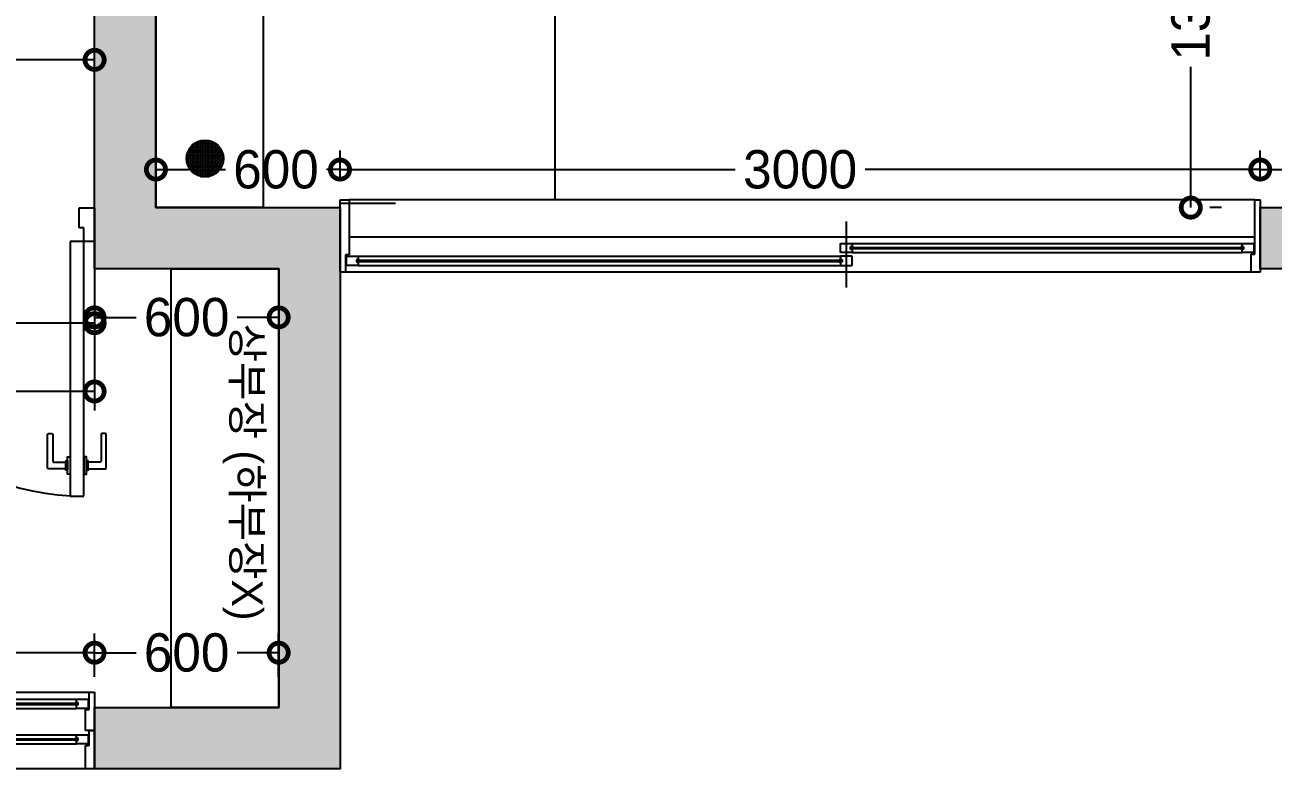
# Model space of a CAD drawing. Header units: millimetres. Extents: x 43335 to 261478, y -4312 to 41218.
# Drawn here: x 191384 to 195452, y -1222 to 1205 of the extents above; entities that cross this region are included whole.
import ezdxf

# ---------------------------------------------------------------- set-up
doc = ezdxf.new("R2010")
doc.units = ezdxf.units.MM
doc.layers.add('S-DIM', color=7, linetype='Continuous')
doc.layers.add('인테리어_해치_벽체', color=8, linetype='Continuous')
doc.styles.add('스타일1', font='HANDotum.ttf')
doc.styles.add('코레일둥고', font='HANDotum.ttf')
doc.dimstyles.new('50', dxfattribs={"dimscale": 50, "dimtxt": 2.5, "dimasz": 2.5, "dimexe": 1.25, "dimexo": 2, "dimtad": 0, "dimdec": 0, "dimtxsty": '스타일1', "dimblk": 'DOTSMALL', "dimcen": 2.5, "dimclrd": 1, "dimclre": 1, "dimclrt": 2, "dimadec": 0, "dimazin": 0, "dimtfac": 1, "dimtdec": 0, "dimtix": 1, "dimtmove": 0, "dimatfit": 3, "dimldrblk": 'DOTSMALL', "dimfxl": 1.25, "dimarcsym": 0})

# ---------------------------------------------------------------- blocks, each defined once
blk = doc.blocks.new('_DOTSMALL')
at = {"color": 0, "linetype": 'ByBlock', "const_width": 0.5}
blk.add_lwpolyline([(-0.0625, 0, 1), (0.0625, 0, 1)], format="xyb", close=True, dxfattribs=at)
blk = doc.blocks.new('*D690')
at = {"layer": 'Defpoints', "color": 0, "transparency": 16777216}
for p in [(195184.1, 1939.6), (195184.1, 609.6), (195184.1, 609.6)]:
    blk.add_point(p, dxfattribs=at)
at = {"layer": 'S-DIM', "color": 1, "lineweight": -2, "transparency": 16777216}
for p, q in [((195184.1, 1939.6), (195184.1, 1480.6)), ((195284.1, 1939.6), (195246.6, 1939.6)), ((195184.1, 609.6), (195184.1, 1068.6)), ((195284.1, 609.6), (195246.6, 609.6))]:
    blk.add_line(p, q, dxfattribs=at)
at = {"layer": 'S-DIM', "color": 1, "lineweight": -2, "transparency": 16777216, "xscale": 125, "yscale": 125, "zscale": 125}
for p, rotation in [((195184.1, 1939.6), 90), ((195184.1, 609.6), 270)]:
    blk.add_blockref('_DOTSMALL', p, dxfattribs=dict(at, rotation=rotation))
at = {"layer": 'S-DIM', "color": 2, "transparency": 16777216, "insert": (195184.1, 1274.6), "char_height": 125, "attachment_point": 5, "rotation": 90, "style": '스타일1'}
blk.add_mtext('1330', dxfattribs=at)
blk = doc.blocks.new('*D755')
at = {"layer": 'Defpoints', "color": 0, "transparency": 16777216}
for p in [(196110.5, 733.7), (195410.6, 609.6), (196110.5, 609.6)]:
    blk.add_point(p, dxfattribs=at)
at = {"layer": 'S-DIM', "color": 1, "lineweight": -2, "transparency": 16777216}
for p, q in [((195410.6, 709.6), (195410.6, 796.2)), ((196110.5, 709.6), (196110.5, 796.2)), ((195410.6, 733.7), (195532.6, 733.7)), ((196110.5, 733.7), (195860.3, 733.7))]:
    blk.add_line(p, q, dxfattribs=at)
at = {"layer": 'S-DIM', "color": 1, "lineweight": -2, "transparency": 16777216, "xscale": 125, "yscale": 125, "zscale": 125, "rotation": 180}
blk.add_blockref('_DOTSMALL', (195410.6, 733.7), dxfattribs=at)
at = {"layer": 'S-DIM', "color": 1, "lineweight": -2, "transparency": 16777216, "xscale": 125, "yscale": 125, "zscale": 125}
blk.add_blockref('_DOTSMALL', (196110.5, 733.7), dxfattribs=at)
at = {"layer": 'S-DIM', "color": 2, "transparency": 16777216, "insert": (195696.5, 733.7), "char_height": 125, "attachment_point": 5, "style": '스타일1'}
blk.add_mtext('700', dxfattribs=at)
blk = doc.blocks.new('*D756')
at = {"layer": 'Defpoints', "color": 0, "transparency": 16777216}
for p in [(192410.6, 733.7), (192410.6, 609.6), (195410.6, 609.6)]:
    blk.add_point(p, dxfattribs=at)
at = {"layer": 'S-DIM', "color": 1, "lineweight": -2, "transparency": 16777216}
for p, q in [((192410.6, 709.6), (192410.6, 796.2)), ((195410.6, 709.6), (195410.6, 796.2)), ((192410.6, 733.7), (193698.9, 733.7)), ((195410.6, 733.7), (194122.3, 733.7))]:
    blk.add_line(p, q, dxfattribs=at)
at = {"layer": 'S-DIM', "color": 1, "lineweight": -2, "transparency": 16777216, "xscale": 125, "yscale": 125, "zscale": 125, "rotation": 180}
blk.add_blockref('_DOTSMALL', (192410.6, 733.7), dxfattribs=at)
at = {"layer": 'S-DIM', "color": 1, "lineweight": -2, "transparency": 16777216, "xscale": 125, "yscale": 125, "zscale": 125}
blk.add_blockref('_DOTSMALL', (195410.6, 733.7), dxfattribs=at)
at = {"layer": 'S-DIM', "color": 2, "transparency": 16777216, "insert": (193910.6, 733.7), "char_height": 125, "attachment_point": 5, "style": '스타일1'}
blk.add_mtext('3000', dxfattribs=at)
blk = doc.blocks.new('*D757')
at = {"layer": 'Defpoints', "color": 0, "transparency": 16777216}
for p in [(191810.5, 733.7), (191810.5, 609.6), (192410.6, 609.6)]:
    blk.add_point(p, dxfattribs=at)
at = {"layer": 'S-DIM', "color": 1, "lineweight": -2, "transparency": 16777216}
for p, q in [((191810.5, 709.6), (191810.5, 796.2)), ((192410.6, 709.6), (192410.6, 796.2)), ((191810.5, 733.7), (192037.5, 733.7)), ((192410.6, 733.7), (192366.2, 733.7))]:
    blk.add_line(p, q, dxfattribs=at)
at = {"layer": 'S-DIM', "color": 1, "lineweight": -2, "transparency": 16777216, "xscale": 125, "yscale": 125, "zscale": 125, "rotation": 180}
blk.add_blockref('_DOTSMALL', (191810.5, 733.7), dxfattribs=at)
at = {"layer": 'S-DIM', "color": 1, "lineweight": -2, "transparency": 16777216, "xscale": 125, "yscale": 125, "zscale": 125}
blk.add_blockref('_DOTSMALL', (192410.6, 733.7), dxfattribs=at)
at = {"layer": 'S-DIM', "color": 2, "transparency": 16777216, "insert": (192201.9, 733.7), "char_height": 125, "attachment_point": 5, "style": '스타일1'}
blk.add_mtext('600', dxfattribs=at)
blk = doc.blocks.new('*D794')
at = {"layer": 'Defpoints', "color": 0, "transparency": 16777216}
for p in [(192210.6, -842.1), (191610.5, -1020.4), (192210.6, -1020.4)]:
    blk.add_point(p, dxfattribs=at)
at = {"layer": 'S-DIM', "color": 1, "lineweight": -2, "transparency": 16777216}
for p, q in [((191610.5, -920.4), (191610.5, -779.6)), ((192210.6, -920.4), (192210.6, -779.6)), ((191610.5, -842.1), (191746.2, -842.1)), ((192210.6, -842.1), (192074.9, -842.1))]:
    blk.add_line(p, q, dxfattribs=at)
at = {"layer": 'S-DIM', "color": 1, "lineweight": -2, "transparency": 16777216, "xscale": 125, "yscale": 125, "zscale": 125, "rotation": 180}
blk.add_blockref('_DOTSMALL', (191610.5, -842.1), dxfattribs=at)
at = {"layer": 'S-DIM', "color": 1, "lineweight": -2, "transparency": 16777216, "xscale": 125, "yscale": 125, "zscale": 125}
blk.add_blockref('_DOTSMALL', (192210.6, -842.1), dxfattribs=at)
at = {"layer": 'S-DIM', "color": 2, "transparency": 16777216, "insert": (191910.6, -842.1), "char_height": 125, "attachment_point": 5, "style": '스타일1'}
blk.add_mtext('600', dxfattribs=at)
blk = doc.blocks.new('*D795')
at = {"layer": 'Defpoints', "color": 0, "transparency": 16777216}
for p in [(191610.5, 409.6), (192210.6, 409.6), (192210.6, 251.6)]:
    blk.add_point(p, dxfattribs=at)
at = {"layer": 'S-DIM', "color": 1, "lineweight": -2, "transparency": 16777216}
for p, q in [((191610.5, 309.6), (191610.5, 189.1)), ((192210.6, 309.6), (192210.6, 189.1)), ((191610.5, 251.6), (191746.2, 251.6)), ((192210.6, 251.6), (192074.9, 251.6))]:
    blk.add_line(p, q, dxfattribs=at)
at = {"layer": 'S-DIM', "color": 1, "lineweight": -2, "transparency": 16777216, "xscale": 125, "yscale": 125, "zscale": 125, "rotation": 180}
blk.add_blockref('_DOTSMALL', (191610.5, 251.6), dxfattribs=at)
at = {"layer": 'S-DIM', "color": 1, "lineweight": -2, "transparency": 16777216, "xscale": 125, "yscale": 125, "zscale": 125}
blk.add_blockref('_DOTSMALL', (192210.6, 251.6), dxfattribs=at)
at = {"layer": 'S-DIM', "color": 2, "transparency": 16777216, "insert": (191910.6, 251.6), "char_height": 125, "attachment_point": 5, "style": '스타일1'}
blk.add_mtext('600', dxfattribs=at)
blk = doc.blocks.new('*D775')
at = {"layer": 'Defpoints', "color": 0, "transparency": 16777216}
for p in [(190710.5, 409.6), (191610.5, 409.6), (190710.5, 10)]:
    blk.add_point(p, dxfattribs=at)
at = {"layer": 'S-DIM', "color": 1, "lineweight": -2, "transparency": 16777216}
for p, q in [((190710.5, 309.6), (190710.5, -52.5)), ((191610.5, 309.6), (191610.5, -52.5)), ((190710.5, 10), (190996.2, 10)), ((191610.5, 10), (191324.8, 10))]:
    blk.add_line(p, q, dxfattribs=at)
at = {"layer": 'S-DIM', "color": 1, "lineweight": -2, "transparency": 16777216, "xscale": 125, "yscale": 125, "zscale": 125, "rotation": 180}
blk.add_blockref('_DOTSMALL', (190710.5, 10), dxfattribs=at)
at = {"layer": 'S-DIM', "color": 1, "lineweight": -2, "transparency": 16777216, "xscale": 125, "yscale": 125, "zscale": 125}
blk.add_blockref('_DOTSMALL', (191610.5, 10), dxfattribs=at)
at = {"layer": 'S-DIM', "color": 2, "transparency": 16777216, "insert": (191160.5, 10), "char_height": 125, "attachment_point": 5, "style": '스타일1'}
blk.add_mtext('900', dxfattribs=at)
blk = doc.blocks.new('*D782')
at = {"layer": 'Defpoints', "color": 0, "transparency": 16777216}
for p in [(191610.5, -842.1), (188010.5, -980.4), (191610.5, -980.4)]:
    blk.add_point(p, dxfattribs=at)
at = {"layer": 'S-DIM', "color": 1, "lineweight": -2, "transparency": 16777216}
for p, q in [((188010.5, -880.4), (188010.5, -779.6)), ((191610.5, -880.4), (191610.5, -779.6)), ((188010.5, -842.1), (189598.8, -842.1)), ((191610.5, -842.1), (190022.2, -842.1))]:
    blk.add_line(p, q, dxfattribs=at)
at = {"layer": 'S-DIM', "color": 1, "lineweight": -2, "transparency": 16777216, "xscale": 125, "yscale": 125, "zscale": 125, "rotation": 180}
blk.add_blockref('_DOTSMALL', (188010.5, -842.1), dxfattribs=at)
at = {"layer": 'S-DIM', "color": 1, "lineweight": -2, "transparency": 16777216, "xscale": 125, "yscale": 125, "zscale": 125}
blk.add_blockref('_DOTSMALL', (191610.5, -842.1), dxfattribs=at)
at = {"layer": 'S-DIM', "color": 2, "transparency": 16777216, "insert": (189810.5, -842.1), "char_height": 125, "attachment_point": 5, "style": '스타일1'}
blk.add_mtext('3600', dxfattribs=at)
blk = doc.blocks.new('*D798')
at = {"layer": 'Defpoints', "color": 0, "transparency": 16777216}
for p in [(189610.5, 609.5), (191610.5, 610.2), (191610.5, 232.5)]:
    blk.add_point(p, dxfattribs=at)
at = {"layer": 'S-DIM', "color": 1, "lineweight": -2, "transparency": 16777216}
for p, q in [((189610.5, 509.5), (189610.5, 170)), ((191610.5, 510.2), (191610.5, 170)), ((189610.5, 232.5), (190404.5, 232.5)), ((191610.5, 232.5), (190816.5, 232.5))]:
    blk.add_line(p, q, dxfattribs=at)
at = {"layer": 'S-DIM', "color": 1, "lineweight": -2, "transparency": 16777216, "xscale": 125, "yscale": 125, "zscale": 125, "rotation": 180}
blk.add_blockref('_DOTSMALL', (189610.5, 232.5), dxfattribs=at)
at = {"layer": 'S-DIM', "color": 1, "lineweight": -2, "transparency": 16777216, "xscale": 125, "yscale": 125, "zscale": 125}
blk.add_blockref('_DOTSMALL', (191610.5, 232.5), dxfattribs=at)
at = {"layer": 'S-DIM', "color": 2, "transparency": 16777216, "insert": (190610.5, 232.5), "char_height": 125, "attachment_point": 5, "style": '스타일1'}
blk.add_mtext('1850', dxfattribs=at)
blk = doc.blocks.new('*D816')
at = {"layer": 'Defpoints', "color": 0, "transparency": 16777216}
for p in [(191610.5, 4399.6), (190710.5, 709.6), (191225.8, 709.6)]:
    blk.add_point(p, dxfattribs=at)
at = {"layer": 'S-DIM', "color": 1, "lineweight": -2, "transparency": 16777216}
for p, q in [((191510.5, 4399.6), (191163.3, 4399.6)), ((191225.8, 4399.6), (191225.8, 2766.3)), ((191225.8, 709.6), (191225.8, 2342.9)), ((190810.5, 709.6), (191288.3, 709.6))]:
    blk.add_line(p, q, dxfattribs=at)
at = {"layer": 'S-DIM', "color": 1, "lineweight": -2, "transparency": 16777216, "xscale": 125, "yscale": 125, "zscale": 125}
for p, rotation in [((191225.8, 4399.6), 90), ((191225.8, 709.6), 270)]:
    blk.add_blockref('_DOTSMALL', p, dxfattribs=dict(at, rotation=rotation))
at = {"layer": 'S-DIM', "color": 2, "transparency": 16777216, "insert": (191225.8, 2554.6), "char_height": 125, "attachment_point": 5, "rotation": 90, "style": '스타일1'}
blk.add_mtext('3690', dxfattribs=at)
blk = doc.blocks.new('*D818')
at = {"layer": 'Defpoints', "color": 0, "transparency": 16777216}
for p in [(191610.5, 1091.6), (190710.5, 709.6), (191610.5, 709.6)]:
    blk.add_point(p, dxfattribs=at)
at = {"layer": 'S-DIM', "color": 1, "lineweight": -2, "transparency": 16777216}
for p, q in [((190710.5, 809.6), (190710.5, 1154.1)), ((191610.5, 809.6), (191610.5, 1154.1)), ((190710.5, 1091.6), (190996.2, 1091.6)), ((191610.5, 1091.6), (191324.8, 1091.6))]:
    blk.add_line(p, q, dxfattribs=at)
at = {"layer": 'S-DIM', "color": 1, "lineweight": -2, "transparency": 16777216, "xscale": 125, "yscale": 125, "zscale": 125, "rotation": 180}
blk.add_blockref('_DOTSMALL', (190710.5, 1091.6), dxfattribs=at)
at = {"layer": 'S-DIM', "color": 1, "lineweight": -2, "transparency": 16777216, "xscale": 125, "yscale": 125, "zscale": 125}
blk.add_blockref('_DOTSMALL', (191610.5, 1091.6), dxfattribs=at)
at = {"layer": 'S-DIM', "color": 2, "transparency": 16777216, "insert": (191160.5, 1091.6), "char_height": 125, "attachment_point": 5, "style": '스타일1'}
blk.add_mtext('900', dxfattribs=at)
blk = doc.blocks.new('ahsiefsxe')
at = {"layer": '인테리어_해치_벽체'}
h = blk.add_hatch(color=256, dxfattribs=at)
h.dxf.hatch_style = 1
h.paths.add_polyline_path([(234402, 19138.4), (234402, 18858.4), (235352, 18858.4), (235352, 18783.4), (235462, 18783.4), (235462, 18655.9), (235662, 18655.9), (235662, 18984.3), (235552, 18984.3), (235552, 22677.4), (236842, 22677.4), (236842, 28282.4), (236022, 28282.4), (236022, 28177.4), (236642, 28177.4), (236642, 27032.4), (236012, 27032.4), (236012, 26807.4), (236642, 26807.4), (236642, 22877.4), (234602, 22877.4), (234602, 22677.4), (235352, 22677.4), (235352, 21318.4), (234052, 21318.4), (234052, 21118.4), (235352, 21118.4), (235352, 19338.4), (233152, 19338.4), (233152, 21118.4), (233252, 21118.4), (233252, 21318.4), (232952, 21318.4), (232952, 19338.4), (232597, 19338.4), (232597, 19138.4)])
h.paths.add_polyline_path([(225662, 28718.4), (225862, 28718.4), (225862, 28053.4), (225662, 28053.4)])
h.paths.add_polyline_path([(222352, 28153.4), (222352, 28053.4), (221452, 28053.4), (221452, 27032.4), (222762, 27032.4), (222762, 26807.4), (221452, 26807.4), (221452, 20158.4), (222252, 20158.4), (222252, 19958.4), (221452, 19958.4), (221452, 18658.4), (221802, 18658.4), (221802, 17528.4), (222127, 17528.4), (222127, 17328.4), (221602, 17328.4), (221602, 18458.4), (221252, 18458.4), (221252, 28153.4)])
h.paths.add_polyline_path([(223152, 20368.4), (223152, 17528.4), (223617, 17528.4), (223617, 17328.4), (223152, 17328.4), (223154.1, 15897.3), (223952, 15897.3), (223952, 15697.3), (222952, 15697.4), (222952, 17328.4), (222627, 17328.4), (222627, 17528.4), (222952, 17528.4), (222952, 20368.4)])
h.paths.add_polyline_path([(222952, 21068.4), (222952, 21318.4), (224482, 21318.4), (224482, 22668.4), (222807, 22668.4), (222807, 22868.4), (224682, 22868.4), (224682, 21318.4), (225122, 21318.4), (225122, 21118.4), (223152, 21118.4), (223152, 21068.4)])
h.paths.add_polyline_path([(235662, 17655.9), (235662, 17328.4), (234762.2, 17328.4), (234762.2, 17528.4), (235462, 17528.4), (235462, 17655.9)])
h.paths.add_polyline_path([(231762.2, 17528.4), (231762.2, 15698.4), (230962, 15698.4), (230962, 15898.4), (231562.2, 15898.4), (231562.2, 17328.4), (230962, 17328.4), (230962, 21318.4), (231162, 21318.4), (231162, 17528.4)])
h.paths.add_polyline_path([(228192, 17528.4), (228962, 17528.3), (228962, 17328.5), (228192, 17328.5)])
h.paths.add_polyline_path([(227692, 17328.5), (227112.2, 17328.5), (227112.2, 16798.4), (226342.2, 16798.4), (226342.2, 15798.4), (227262, 15798.4), (227262, 15938.4), (227362, 15938.4), (227362, 15698.4), (226152, 15697.3), (226152, 21118.4), (226102, 21118.4), (226102, 21318.4), (228522, 21318.4), (228522, 21118.4), (226352, 21118.4), (226352, 17528.4), (227692, 17528.4)])
h.paths.add_polyline_path([(233622, 22677.4), (233422, 22677.4), (233422, 28032.4), (233392, 28032.4), (233392, 28282.4), (233622, 28282.4)], flags=17)
h.paths.add_polyline_path([(230592, 26808.8), (230142, 26808.8), (230142, 27053.8), (230592, 27053.8), (230592, 28718.4), (230792, 28718.4), (230792, 27032.4), (231262, 27032.4), (231262, 26807.4), (230792, 26807.4), (230792, 22877.4), (232442, 22877.4), (232442, 22677.4), (230592, 22677.4)])
h.paths.add_polyline_path([(225662, 27032.4), (225662, 27353.4), (225862, 27353.4), (225862, 27053.8), (226312, 27053.8), (226312, 26808.8), (225862, 26808.8), (225862, 22668.4), (225662, 22668.4), (225662, 26807.4), (225262, 26807.4), (225262, 27032.4)])
for p, q in [((231162, 17528.4), (231162, 19138.4)), ((231512, 19138.4), (231512, 17528.4)), ((232462, 18858.4), (232462, 17553.4)), ((231292, 17734.9), (231292, 17740)), ((231294.8, 17741.9), (231297, 17741.9)), ((231298.9, 17741.9), (231298.9, 17743.8)), ((231298.9, 17741.9), (231304, 17741.9)), ((231298.9, 17734.9), (231298.9, 17740)), ((231305.9, 17741.9), (231305.9, 17746.2)), ((231305.9, 17741.9), (231311, 17741.9)), ((231305.9, 17734.9), (231305.9, 17740)), ((231312.9, 17741.9), (231312.9, 17747)), ((231312.9, 17741.9), (231318, 17741.9)), ((231312.9, 17734.9), (231312.9, 17740)), ((231319.9, 17741.9), (231319.9, 17747)), ((231319.9, 17741.9), (231325, 17741.9)), ((231319.9, 17734.9), (231319.9, 17740)), ((231326.9, 17741.9), (231326.9, 17747)), ((231326.9, 17741.9), (231332, 17741.9)), ((231326.9, 17734.9), (231326.9, 17740)), ((231333.9, 17741.9), (231333.9, 17747)), ((231333.9, 17741.9), (231338.9, 17741.9)), ((231333.9, 17734.9), (231333.9, 17740)), ((231340.8, 17741.9), (231340.8, 17745.4)), ((231340.8, 17741.9), (231345.9, 17741.9)), ((231340.8, 17734.9), (231340.8, 17740)), ((231347.8, 17741.9), (231347.8, 17742.6)), ((231347.8, 17741.9), (231349.2, 17741.9)), ((231347.8, 17734.9), (231347.8, 17740)), ((231264, 17700), (231264, 17703.8)), ((231264, 17700), (231269.1, 17700)), ((231264.9, 17707), (231269.1, 17707)), ((231267.7, 17714), (231269.1, 17714)), ((231271, 17714), (231271, 17719)), ((231271, 17714), (231276.1, 17714)), ((231271, 17707), (231271, 17712.1)), ((231271, 17707), (231276.1, 17707)), ((231271, 17700), (231271, 17705.1)), ((231271, 17700), (231276.1, 17700)), ((231271.6, 17720.9), (231276.1, 17720.9)), ((231278, 17727.9), (231278, 17729.2)), ((231278, 17727.9), (231283.1, 17727.9)), ((231278, 17720.9), (231278, 17726)), ((231278, 17720.9), (231283.1, 17720.9)), ((231278, 17714), (231278, 17719)), ((231278, 17714), (231283.1, 17714)), ((231278, 17707), (231278, 17712.1)), ((231278, 17707), (231283.1, 17707)), ((231278, 17700), (231278, 17705.1)), ((231278, 17700), (231283.1, 17700)), ((231285, 17734.9), (231285, 17735.6)), ((231285, 17734.9), (231290, 17734.9)), ((231285, 17727.9), (231285, 17733)), ((231285, 17727.9), (231290, 17727.9)), ((231285, 17720.9), (231285, 17726)), ((231285, 17720.9), (231290, 17720.9)), ((231285, 17714), (231285, 17719)), ((231285, 17714), (231290, 17714)), ((231285, 17707), (231285, 17712.1)), ((231285, 17707), (231290, 17707)), ((231285, 17700), (231285, 17705.1)), ((231285, 17700), (231290, 17700)), ((231292, 17734.9), (231297, 17734.9)), ((231292, 17727.9), (231292, 17733)), ((231292, 17727.9), (231297, 17727.9)), ((231292, 17720.9), (231292, 17726)), ((231292, 17720.9), (231297, 17720.9)), ((231292, 17714), (231292, 17719)), ((231292, 17714), (231297, 17714)), ((231292, 17707), (231292, 17712.1)), ((231292, 17707), (231297, 17707)), ((231292, 17700), (231292, 17705.1)), ((231292, 17700), (231297, 17700)), ((231298.9, 17734.9), (231304, 17734.9)), ((231298.9, 17727.9), (231298.9, 17733)), ((231298.9, 17727.9), (231304, 17727.9)), ((231298.9, 17720.9), (231298.9, 17726)), ((231298.9, 17720.9), (231304, 17720.9)), ((231298.9, 17714), (231298.9, 17719)), ((231298.9, 17714), (231304, 17714)), ((231298.9, 17707), (231298.9, 17712.1)), ((231298.9, 17707), (231304, 17707)), ((231298.9, 17700), (231298.9, 17705.1)), ((231298.9, 17700), (231304, 17700)), ((231305.9, 17734.9), (231311, 17734.9)), ((231305.9, 17727.9), (231305.9, 17733)), ((231305.9, 17727.9), (231311, 17727.9)), ((231305.9, 17720.9), (231305.9, 17726)), ((231305.9, 17720.9), (231311, 17720.9)), ((231305.9, 17714), (231305.9, 17719)), ((231305.9, 17714), (231311, 17714)), ((231305.9, 17707), (231305.9, 17712.1)), ((231305.9, 17707), (231311, 17707)), ((231305.9, 17700), (231305.9, 17705.1)), ((231305.9, 17700), (231311, 17700)), ((231312.9, 17734.9), (231318, 17734.9)), ((231312.9, 17727.9), (231312.9, 17733)), ((231312.9, 17727.9), (231318, 17727.9)), ((231312.9, 17720.9), (231312.9, 17726)), ((231312.9, 17720.9), (231318, 17720.9)), ((231312.9, 17714), (231312.9, 17719)), ((231312.9, 17714), (231318, 17714)), ((231312.9, 17707), (231312.9, 17712.1)), ((231312.9, 17707), (231318, 17707)), ((231312.9, 17700), (231312.9, 17705.1)), ((231312.9, 17700), (231318, 17700)), ((231319.9, 17734.9), (231325, 17734.9)), ((231319.9, 17727.9), (231319.9, 17733)), ((231319.9, 17727.9), (231325, 17727.9)), ((231319.9, 17720.9), (231319.9, 17726)), ((231319.9, 17720.9), (231325, 17720.9)), ((231319.9, 17714), (231319.9, 17719)), ((231319.9, 17714), (231325, 17714)), ((231319.9, 17707), (231319.9, 17712.1)), ((231319.9, 17707), (231325, 17707)), ((231319.9, 17700), (231319.9, 17705.1)), ((231319.9, 17700), (231325, 17700)), ((231326.9, 17734.9), (231332, 17734.9)), ((231326.9, 17727.9), (231326.9, 17733)), ((231326.9, 17727.9), (231332, 17727.9)), ((231326.9, 17720.9), (231326.9, 17726)), ((231326.9, 17720.9), (231332, 17720.9)), ((231326.9, 17714), (231326.9, 17719)), ((231326.9, 17714), (231332, 17714)), ((231326.9, 17707), (231326.9, 17712.1)), ((231326.9, 17707), (231332, 17707)), ((231326.9, 17700), (231326.9, 17705.1)), ((231326.9, 17700), (231332, 17700)), ((231333.9, 17734.9), (231338.9, 17734.9)), ((231333.9, 17727.9), (231333.9, 17733)), ((231333.9, 17727.9), (231338.9, 17727.9)), ((231333.9, 17720.9), (231333.9, 17726)), ((231333.9, 17720.9), (231338.9, 17720.9)), ((231333.9, 17714), (231333.9, 17719)), ((231333.9, 17714), (231338.9, 17714)), ((231333.9, 17707), (231333.9, 17712.1)), ((231333.9, 17707), (231338.9, 17707)), ((231333.9, 17700), (231333.9, 17705.1)), ((231333.9, 17700), (231338.9, 17700)), ((231340.8, 17734.9), (231345.9, 17734.9)), ((231340.8, 17727.9), (231340.8, 17733)), ((231340.8, 17727.9), (231345.9, 17727.9)), ((231340.8, 17720.9), (231340.8, 17726)), ((231340.8, 17720.9), (231345.9, 17720.9)), ((231340.8, 17714), (231340.8, 17719)), ((231340.8, 17714), (231345.9, 17714)), ((231340.8, 17707), (231340.8, 17712.1)), ((231340.8, 17707), (231345.9, 17707)), ((231340.8, 17700), (231340.8, 17705.1)), ((231340.8, 17700), (231345.9, 17700)), ((231347.8, 17734.9), (231352.9, 17734.9)), ((231347.8, 17727.9), (231347.8, 17733)), ((231347.8, 17727.9), (231352.9, 17727.9)), ((231347.8, 17720.9), (231347.8, 17726)), ((231347.8, 17720.9), (231352.9, 17720.9)), ((231347.8, 17714), (231347.8, 17719)), ((231347.8, 17714), (231352.9, 17714)), ((231347.8, 17707), (231347.8, 17712.1)), ((231347.8, 17707), (231352.9, 17707)), ((231347.8, 17700), (231347.8, 17705.1)), ((231347.8, 17700), (231352.9, 17700)), ((231354.8, 17734.9), (231354.8, 17738.6)), ((231354.8, 17734.9), (231359.9, 17734.9)), ((231354.8, 17727.9), (231354.8, 17733)), ((231354.8, 17727.9), (231359.9, 17727.9)), ((231354.8, 17720.9), (231354.8, 17726)), ((231354.8, 17720.9), (231359.9, 17720.9)), ((231354.8, 17714), (231354.8, 17719)), ((231354.8, 17714), (231359.9, 17714)), ((231354.8, 17707), (231354.8, 17712.1)), ((231354.8, 17707), (231359.9, 17707)), ((231354.8, 17700), (231354.8, 17705.1)), ((231354.8, 17700), (231359.9, 17700)), ((231361.8, 17727.9), (231361.8, 17733)), ((231361.8, 17727.9), (231366.9, 17727.9)), ((231361.8, 17720.9), (231361.8, 17726)), ((231361.8, 17720.9), (231366.9, 17720.9)), ((231361.8, 17714), (231361.8, 17719)), ((231361.8, 17714), (231366.9, 17714)), ((231361.8, 17707), (231361.8, 17712.1)), ((231361.8, 17707), (231366.9, 17707)), ((231361.8, 17700), (231361.8, 17705.1)), ((231361.8, 17700), (231366.9, 17700)), ((231368.8, 17720.9), (231368.8, 17726)), ((231368.8, 17720.9), (231372.4, 17720.9)), ((231368.8, 17714), (231368.8, 17719)), ((231368.8, 17714), (231373.9, 17714)), ((231368.8, 17707), (231368.8, 17712.1)), ((231368.8, 17707), (231373.9, 17707)), ((231368.8, 17700), (231368.8, 17705.1)), ((231368.8, 17700), (231373.9, 17700)), ((231375.8, 17714), (231375.8, 17715)), ((231375.8, 17714), (231376.3, 17714)), ((231375.8, 17707), (231375.8, 17712.1)), ((231375.8, 17707), (231379.1, 17707)), ((231375.8, 17700), (231375.8, 17705.1)), ((231375.8, 17700), (231380.9, 17700)), ((231262, 17686), (231262.1, 17686)), ((231264, 17693), (231264, 17698.1)), ((231264, 17693), (231269.1, 17693)), ((231264, 17686), (231264, 17691.1)), ((231264, 17686), (231269.1, 17686)), ((231264, 17679), (231264, 17684.1)), ((231264, 17679), (231269.1, 17679)), ((231264, 17673), (231264, 17677.1)), ((231264.3, 17672), (231269.1, 17672)), ((231266.7, 17665.1), (231269.1, 17665.1)), ((231271, 17693), (231271, 17698.1)), ((231271, 17693), (231276.1, 17693)), ((231271, 17686), (231271, 17691.1)), ((231271, 17686), (231276.1, 17686)), ((231271, 17679), (231271, 17684.1)), ((231271, 17679), (231276.1, 17679)), ((231271, 17672), (231271, 17677.1)), ((231271, 17672), (231276.1, 17672)), ((231271, 17665.1), (231271, 17670.1)), ((231271, 17665.1), (231276.1, 17665.1)), ((231271, 17658.1), (231271, 17663.2)), ((231278, 17693), (231278, 17698.1)), ((231278, 17693), (231283.1, 17693)), ((231278, 17686), (231278, 17691.1)), ((231278, 17686), (231283.1, 17686)), ((231278, 17679), (231278, 17684.1)), ((231278, 17679), (231283.1, 17679)), ((231278, 17672), (231278, 17677.1)), ((231278, 17672), (231283.1, 17672)), ((231278, 17665.1), (231278, 17670.1)), ((231278, 17665.1), (231283.1, 17665.1)), ((231278, 17658.1), (231278, 17663.2)), ((231285, 17693), (231285, 17698.1)), ((231285, 17693), (231290, 17693)), ((231285, 17686), (231285, 17691.1)), ((231285, 17686), (231290, 17686)), ((231285, 17679), (231285, 17684.1)), ((231285, 17679), (231290, 17679)), ((231285, 17672), (231285, 17677.1)), ((231285, 17672), (231290, 17672)), ((231285, 17665.1), (231285, 17670.1)), ((231285, 17665.1), (231290, 17665.1)), ((231285, 17658.1), (231285, 17663.2)), ((231292, 17693), (231292, 17698.1)), ((231292, 17693), (231297, 17693)), ((231292, 17686), (231292, 17691.1)), ((231292, 17686), (231297, 17686)), ((231292, 17679), (231292, 17684.1)), ((231292, 17679), (231297, 17679)), ((231292, 17672), (231292, 17677.1)), ((231292, 17672), (231297, 17672)), ((231292, 17665.1), (231292, 17670.1)), ((231292, 17665.1), (231297, 17665.1)), ((231292, 17658.1), (231292, 17663.2)), ((231298.9, 17693), (231298.9, 17698.1)), ((231298.9, 17693), (231304, 17693)), ((231298.9, 17686), (231298.9, 17691.1)), ((231298.9, 17686), (231304, 17686)), ((231298.9, 17679), (231298.9, 17684.1)), ((231298.9, 17679), (231304, 17679)), ((231298.9, 17672), (231298.9, 17677.1)), ((231298.9, 17672), (231304, 17672)), ((231298.9, 17665.1), (231298.9, 17670.1)), ((231298.9, 17665.1), (231304, 17665.1)), ((231298.9, 17658.1), (231298.9, 17663.2)), ((231305.9, 17693), (231305.9, 17698.1)), ((231305.9, 17693), (231311, 17693)), ((231305.9, 17686), (231305.9, 17691.1)), ((231305.9, 17686), (231311, 17686)), ((231305.9, 17679), (231305.9, 17684.1)), ((231305.9, 17679), (231311, 17679)), ((231305.9, 17672), (231305.9, 17677.1)), ((231305.9, 17672), (231311, 17672)), ((231305.9, 17665.1), (231305.9, 17670.1)), ((231305.9, 17665.1), (231311, 17665.1)), ((231305.9, 17658.1), (231305.9, 17663.2)), ((231312.9, 17693), (231312.9, 17698.1)), ((231312.9, 17693), (231318, 17693)), ((231312.9, 17686), (231312.9, 17691.1)), ((231312.9, 17686), (231318, 17686)), ((231312.9, 17679), (231312.9, 17684.1)), ((231312.9, 17679), (231318, 17679)), ((231312.9, 17672), (231312.9, 17677.1)), ((231312.9, 17672), (231318, 17672)), ((231312.9, 17665.1), (231312.9, 17670.1)), ((231312.9, 17665.1), (231318, 17665.1)), ((231312.9, 17658.1), (231312.9, 17663.2)), ((231319.9, 17693), (231319.9, 17698.1)), ((231319.9, 17693), (231325, 17693)), ((231319.9, 17686), (231319.9, 17691.1)), ((231319.9, 17686), (231325, 17686)), ((231319.9, 17679), (231319.9, 17684.1)), ((231319.9, 17679), (231325, 17679)), ((231319.9, 17672), (231319.9, 17677.1)), ((231319.9, 17672), (231325, 17672)), ((231319.9, 17665.1), (231319.9, 17670.1)), ((231319.9, 17665.1), (231325, 17665.1)), ((231319.9, 17658.1), (231319.9, 17663.2)), ((231326.9, 17693), (231326.9, 17698.1)), ((231326.9, 17693), (231332, 17693)), ((231326.9, 17686), (231326.9, 17691.1)), ((231326.9, 17686), (231332, 17686)), ((231326.9, 17679), (231326.9, 17684.1)), ((231326.9, 17679), (231332, 17679)), ((231326.9, 17672), (231326.9, 17677.1)), ((231326.9, 17672), (231332, 17672)), ((231326.9, 17665.1), (231326.9, 17670.1)), ((231326.9, 17665.1), (231332, 17665.1)), ((231326.9, 17658.1), (231326.9, 17663.2)), ((231333.9, 17693), (231333.9, 17698.1)), ((231333.9, 17693), (231338.9, 17693)), ((231333.9, 17686), (231333.9, 17691.1)), ((231333.9, 17686), (231338.9, 17686)), ((231333.9, 17679), (231333.9, 17684.1)), ((231333.9, 17679), (231338.9, 17679)), ((231333.9, 17672), (231333.9, 17677.1)), ((231333.9, 17672), (231338.9, 17672)), ((231333.9, 17665.1), (231333.9, 17670.1)), ((231333.9, 17665.1), (231338.9, 17665.1)), ((231333.9, 17658.1), (231333.9, 17663.2)), ((231340.8, 17693), (231340.8, 17698.1)), ((231340.8, 17693), (231345.9, 17693)), ((231340.8, 17686), (231340.8, 17691.1)), ((231340.8, 17686), (231345.9, 17686)), ((231340.8, 17679), (231340.8, 17684.1)), ((231340.8, 17679), (231345.9, 17679)), ((231340.8, 17672), (231340.8, 17677.1)), ((231340.8, 17672), (231345.9, 17672)), ((231340.8, 17665.1), (231340.8, 17670.1)), ((231340.8, 17665.1), (231345.9, 17665.1)), ((231340.8, 17658.1), (231340.8, 17663.2)), ((231347.8, 17693), (231347.8, 17698.1)), ((231347.8, 17693), (231352.9, 17693)), ((231347.8, 17686), (231347.8, 17691.1)), ((231347.8, 17686), (231352.9, 17686)), ((231347.8, 17679), (231347.8, 17684.1)), ((231347.8, 17679), (231352.9, 17679)), ((231347.8, 17672), (231347.8, 17677.1)), ((231347.8, 17672), (231352.9, 17672)), ((231347.8, 17665.1), (231347.8, 17670.1)), ((231347.8, 17665.1), (231352.9, 17665.1)), ((231347.8, 17658.1), (231347.8, 17663.2)), ((231354.8, 17693), (231354.8, 17698.1)), ((231354.8, 17693), (231359.9, 17693)), ((231354.8, 17686), (231354.8, 17691.1)), ((231354.8, 17686), (231359.9, 17686)), ((231354.8, 17679), (231354.8, 17684.1)), ((231354.8, 17679), (231359.9, 17679)), ((231354.8, 17672), (231354.8, 17677.1)), ((231354.8, 17672), (231359.9, 17672)), ((231354.8, 17665.1), (231354.8, 17670.1)), ((231354.8, 17665.1), (231359.9, 17665.1)), ((231354.8, 17658.1), (231354.8, 17663.2)), ((231361.8, 17693), (231361.8, 17698.1)), ((231361.8, 17693), (231366.9, 17693)), ((231361.8, 17686), (231361.8, 17691.1)), ((231361.8, 17686), (231366.9, 17686)), ((231361.8, 17679), (231361.8, 17684.1)), ((231361.8, 17679), (231366.9, 17679)), ((231361.8, 17672), (231361.8, 17677.1)), ((231361.8, 17672), (231366.9, 17672)), ((231361.8, 17665.1), (231361.8, 17670.1)), ((231361.8, 17665.1), (231366.9, 17665.1)), ((231361.8, 17658.1), (231361.8, 17663.2)), ((231368.8, 17693), (231368.8, 17698.1)), ((231368.8, 17693), (231373.9, 17693)), ((231368.8, 17686), (231368.8, 17691.1)), ((231368.8, 17686), (231373.9, 17686)), ((231368.8, 17679), (231368.8, 17684.1)), ((231368.8, 17679), (231373.9, 17679)), ((231368.8, 17672), (231368.8, 17677.1)), ((231368.8, 17672), (231373.9, 17672)), ((231368.8, 17665.1), (231368.8, 17670.1)), ((231368.8, 17665.1), (231373.9, 17665.1)), ((231368.8, 17658.1), (231368.8, 17663.2)), ((231375.8, 17693), (231375.8, 17698.1)), ((231375.8, 17693), (231380.9, 17693)), ((231375.8, 17686), (231375.8, 17691.1)), ((231375.8, 17686), (231380.9, 17686)), ((231375.8, 17679), (231375.8, 17684.1)), ((231375.8, 17679), (231380.9, 17679)), ((231375.8, 17672), (231375.8, 17677.1)), ((231375.8, 17672), (231379.7, 17672)), ((231375.8, 17665.1), (231375.8, 17670.1)), ((231375.8, 17665.1), (231377.3, 17665.1)), ((231375.8, 17661.8), (231375.8, 17663.2)), ((231271, 17658.1), (231276.1, 17658.1)), ((231275, 17651.1), (231276.1, 17651.1)), ((231278, 17658.1), (231283.1, 17658.1)), ((231278, 17651.1), (231278, 17656.2)), ((231278, 17651.1), (231283.1, 17651.1)), ((231278, 17647.6), (231278, 17649.2)), ((231281.5, 17644.1), (231283.1, 17644.1)), ((231285, 17658.1), (231290, 17658.1)), ((231285, 17651.1), (231285, 17656.2)), ((231285, 17651.1), (231290, 17651.1)), ((231285, 17644.1), (231285, 17649.2)), ((231285, 17644.1), (231290, 17644.1)), ((231285, 17641.2), (231285, 17642.2)), ((231292, 17658.1), (231297, 17658.1)), ((231292, 17651.1), (231292, 17656.2)), ((231292, 17651.1), (231297, 17651.1)), ((231292, 17644.1), (231292, 17649.2)), ((231292, 17644.1), (231297, 17644.1)), ((231292, 17637.1), (231292, 17642.2)), ((231292, 17637.1), (231297, 17637.1)), ((231298.9, 17658.1), (231304, 17658.1)), ((231298.9, 17651.1), (231298.9, 17656.2)), ((231298.9, 17651.1), (231304, 17651.1)), ((231298.9, 17644.1), (231298.9, 17649.2)), ((231298.9, 17644.1), (231304, 17644.1)), ((231298.9, 17637.1), (231298.9, 17642.2)), ((231298.9, 17637.1), (231304, 17637.1)), ((231298.9, 17633), (231298.9, 17635.2)), ((231305.9, 17658.1), (231311, 17658.1)), ((231305.9, 17651.1), (231305.9, 17656.2)), ((231305.9, 17651.1), (231311, 17651.1)), ((231305.9, 17644.1), (231305.9, 17649.2)), ((231305.9, 17644.1), (231311, 17644.1)), ((231305.9, 17637.1), (231305.9, 17642.2)), ((231305.9, 17637.1), (231311, 17637.1)), ((231305.9, 17630.6), (231305.9, 17635.2)), ((231307.7, 17630.1), (231311, 17630.1)), ((231312.9, 17658.1), (231318, 17658.1)), ((231312.9, 17651.1), (231312.9, 17656.2)), ((231312.9, 17651.1), (231318, 17651.1)), ((231312.9, 17644.1), (231312.9, 17649.2)), ((231312.9, 17644.1), (231318, 17644.1)), ((231312.9, 17637.1), (231312.9, 17642.2)), ((231312.9, 17637.1), (231318, 17637.1)), ((231312.9, 17630.1), (231312.9, 17635.2)), ((231312.9, 17630.1), (231318, 17630.1)), ((231319.9, 17658.1), (231325, 17658.1)), ((231319.9, 17651.1), (231319.9, 17656.2)), ((231319.9, 17651.1), (231325, 17651.1)), ((231319.9, 17644.1), (231319.9, 17649.2)), ((231319.9, 17644.1), (231325, 17644.1)), ((231319.9, 17637.1), (231319.9, 17642.2)), ((231319.9, 17637.1), (231325, 17637.1)), ((231319.9, 17630.1), (231319.9, 17635.2)), ((231319.9, 17630.1), (231325, 17630.1)), ((231326.9, 17658.1), (231332, 17658.1)), ((231326.9, 17651.1), (231326.9, 17656.2)), ((231326.9, 17651.1), (231332, 17651.1)), ((231326.9, 17644.1), (231326.9, 17649.2)), ((231326.9, 17644.1), (231332, 17644.1)), ((231326.9, 17637.1), (231326.9, 17642.2)), ((231326.9, 17637.1), (231332, 17637.1)), ((231326.9, 17630.1), (231326.9, 17635.2)), ((231326.9, 17630.1), (231332, 17630.1)), ((231333.9, 17658.1), (231338.9, 17658.1)), ((231333.9, 17651.1), (231333.9, 17656.2)), ((231333.9, 17651.1), (231338.9, 17651.1)), ((231333.9, 17644.1), (231333.9, 17649.2)), ((231333.9, 17644.1), (231338.9, 17644.1)), ((231333.9, 17637.1), (231333.9, 17642.2)), ((231333.9, 17637.1), (231338.9, 17637.1)), ((231333.9, 17630.1), (231333.9, 17635.2)), ((231333.9, 17630.1), (231336.3, 17630.1)), ((231340.8, 17658.1), (231345.9, 17658.1)), ((231340.8, 17651.1), (231340.8, 17656.2)), ((231340.8, 17651.1), (231345.9, 17651.1)), ((231340.8, 17644.1), (231340.8, 17649.2)), ((231340.8, 17644.1), (231345.9, 17644.1)), ((231340.8, 17637.1), (231340.8, 17642.2)), ((231340.8, 17637.1), (231345.9, 17637.1)), ((231340.8, 17631.4), (231340.8, 17635.2)), ((231347.8, 17658.1), (231352.9, 17658.1)), ((231347.8, 17651.1), (231347.8, 17656.2)), ((231347.8, 17651.1), (231352.9, 17651.1)), ((231347.8, 17644.1), (231347.8, 17649.2)), ((231347.8, 17644.1), (231352.9, 17644.1)), ((231347.8, 17637.1), (231347.8, 17642.2)), ((231347.8, 17637.1), (231352.9, 17637.1)), ((231347.8, 17634.3), (231347.8, 17635.2)), ((231354.8, 17658.1), (231359.9, 17658.1)), ((231354.8, 17651.1), (231354.8, 17656.2)), ((231354.8, 17651.1), (231359.9, 17651.1)), ((231354.8, 17644.1), (231354.8, 17649.2)), ((231354.8, 17644.1), (231359.9, 17644.1)), ((231354.8, 17638.2), (231354.8, 17642.2)), ((231361.8, 17658.1), (231366.9, 17658.1)), ((231361.8, 17651.1), (231361.8, 17656.2)), ((231361.8, 17651.1), (231366.9, 17651.1)), ((231361.8, 17644.1), (231361.8, 17649.2)), ((231361.8, 17644.1), (231362.5, 17644.1)), ((231368.8, 17658.1), (231373.8, 17658.1)), ((231368.8, 17651.1), (231368.8, 17656.2)), ((231368.8, 17651.1), (231369, 17651.1)), ((231762.2, 17318.4), (231762.2, 17553.4)), ((231762.2, 17553.4), (231792.2, 17553.4)), ((231762.2, 17543.4), (231942.5, 17543.4)), ((231792.2, 17553.4), (231792.2, 17377)), ((234744.7, 17553.4), (231792.2, 17553.4)), ((234744.7, 17376.9), (234744.7, 17553.4)), ((234744.7, 17553.4), (234762.2, 17553.4)), ((234762.2, 17553.4), (234762.2, 17318.4)), ((230912, 17462.6), (230912, 17528.3)), ((230912, 17528.3), (230962, 17528.3)), ((230962, 17528.3), (230962, 17417.6)), ((231512, 17528.4), (231162, 17528.4)), ((230927, 17462.6), (230912, 17462.6)), ((230927, 17417.6), (230927, 17462.6)), ((233412.2, 17483.4), (233412.2, 17268.4)), ((230927, 17417.6), (230882, 17417.6)), ((230882, 17417.6), (230882, 16587.6)), ((230962, 17417.6), (230927, 17417.6)), ((230927, 16587.6), (230927, 17417.6)), ((231792.2, 17433.4), (234744.7, 17433.4)), ((231792.2, 17374.9), (231779.6, 17374.9)), ((231779.6, 17374.9), (231779.6, 17318.4)), ((231792.2, 17377), (231792.2, 17374.9)), ((233393.2, 17381.9), (233393.2, 17411.9)), ((233393.2, 17411.9), (233431.2, 17411.9)), ((233431.2, 17381.9), (233393.2, 17381.9)), ((233431.2, 17401.9), (233425.6, 17400.2)), ((233425.6, 17400.2), (233425.6, 17393.7)), ((233425.6, 17393.7), (233431.2, 17391.9)), ((233427.7, 17394.9), (233427.7, 17398.9)), ((233427.7, 17398.9), (234706.6, 17398.9)), ((233427.7, 17394.9), (234706.6, 17394.9)), ((233431.2, 17411.9), (234703.1, 17411.9)), ((233431.2, 17411.9), (233431.2, 17401.9)), ((233431.2, 17402.7), (233433.9, 17401.3)), ((233431.2, 17391.1), (233433.9, 17392.5)), ((233431.2, 17391.9), (233431.2, 17381.9)), ((233431.2, 17381.9), (234703.1, 17381.9)), ((233433.9, 17401.3), (233434.4, 17400.4)), ((233433.9, 17392.5), (233434.4, 17393.5)), ((233434.4, 17400.4), (233435, 17398.9)), ((233434.4, 17393.5), (233435, 17394.9)), ((234699.8, 17400.4), (234699.3, 17398.9)), ((234699.8, 17393.5), (234699.3, 17394.9)), ((234700.3, 17401.3), (234699.8, 17400.4)), ((234700.3, 17392.5), (234699.8, 17393.5)), ((234703.1, 17402.7), (234700.3, 17401.3)), ((234703.1, 17391.1), (234700.3, 17392.5)), ((234703.1, 17401.9), (234703.1, 17411.9)), ((234703.1, 17411.9), (234741.1, 17411.9)), ((234708.6, 17400.2), (234703.1, 17401.9)), ((234703.1, 17391.9), (234708.6, 17393.7)), ((234703.1, 17381.9), (234703.1, 17391.9)), ((234741.1, 17381.9), (234703.1, 17381.9)), ((234706.6, 17398.9), (234706.6, 17394.9)), ((234708.6, 17393.7), (234708.6, 17400.2)), ((234732.2, 17374.9), (234732.2, 17376.9)), ((234732.2, 17376.9), (234744.7, 17376.9)), ((234732.2, 17318.4), (234732.2, 17374.9)), ((234741.1, 17411.9), (234741.1, 17381.9)), ((231783.2, 17339.9), (231783.2, 17369.9)), ((231783.2, 17369.9), (231821.2, 17369.9)), ((231821.2, 17339.9), (231783.2, 17339.9)), ((231821.2, 17359.9), (231815.7, 17358.2)), ((231815.7, 17358.2), (231815.7, 17351.7)), ((231815.7, 17351.7), (231821.2, 17349.9)), ((231817.8, 17352.9), (231817.8, 17356.9)), ((231817.8, 17356.9), (233396.6, 17356.9)), ((231817.8, 17352.9), (233396.6, 17352.9)), ((231821.2, 17369.9), (231821.2, 17359.9)), ((231821.2, 17369.9), (233393.2, 17369.9)), ((231821.2, 17360.7), (231824, 17359.3)), ((231821.2, 17349.1), (231824, 17350.5)), ((231821.2, 17349.9), (231821.2, 17339.9)), ((231821.2, 17339.9), (233393.2, 17339.9)), ((231824, 17359.3), (231824.5, 17358.4)), ((231824, 17350.5), (231824.5, 17351.5)), ((231824.5, 17358.4), (231825.1, 17356.9)), ((231824.5, 17351.5), (231825.1, 17352.9)), ((233389.9, 17358.4), (233389.3, 17356.9)), ((233389.9, 17351.5), (233389.3, 17352.9)), ((233390.4, 17359.3), (233389.9, 17358.4)), ((233390.4, 17350.5), (233389.9, 17351.5)), ((233393.2, 17360.7), (233390.4, 17359.3)), ((233393.2, 17349.1), (233390.4, 17350.5)), ((233431.2, 17369.9), (233393.2, 17369.9)), ((233393.2, 17369.9), (233393.2, 17359.9)), ((233393.2, 17359.9), (233398.7, 17358.2)), ((233398.7, 17351.7), (233393.2, 17349.9)), ((233393.2, 17349.9), (233393.2, 17339.9)), ((233393.2, 17339.9), (233431.2, 17339.9)), ((233396.6, 17352.9), (233396.6, 17356.9)), ((233398.7, 17358.2), (233398.7, 17351.7)), ((233431.2, 17339.9), (233431.2, 17369.9)), ((231212.2, 17328.4), (231562.2, 17328.4)), ((231212.2, 15898.4), (231212.2, 17328.4)), ((231562.2, 17328.4), (231562.2, 15898.4)), ((231779.6, 17318.4), (231762.2, 17318.4)), ((234732.2, 17318.4), (231779.6, 17318.4)), ((234762.2, 17318.4), (234732.2, 17318.4)), ((230882, 16587.6), (230927, 16587.6)), ((229192, 15948.4), (230944.6, 15948.4)), ((230077.5, 15912.3), (230906.4, 15912.3)), ((230081, 15925.3), (230902.9, 15925.3)), ((230899.7, 15913.7), (230899.1, 15912.3)), ((230900.2, 15914.7), (230899.7, 15913.7)), ((230902.9, 15916.1), (230900.2, 15914.7)), ((230902.9, 15915.3), (230902.9, 15925.3)), ((230902.9, 15925.3), (230940.9, 15925.3)), ((230908.5, 15913.5), (230902.9, 15915.3)), ((230906.4, 15912.3), (230906.4, 15908.3)), ((230908.5, 15907.1), (230908.5, 15913.5)), ((230940.9, 15925.3), (230940.9, 15895.3)), ((230944.6, 15891.4), (230944.6, 15948.4)), ((230944.6, 15948.4), (230962, 15948.4)), ((230962, 15948.4), (230962, 15823.4)), ((230077.5, 15908.3), (230906.4, 15908.3)), ((230081, 15895.3), (230902.9, 15895.3)), ((230899.7, 15906.9), (230899.1, 15908.3)), ((230900.2, 15905.9), (230899.7, 15906.9)), ((230902.9, 15904.5), (230900.2, 15905.9)), ((230902.9, 15905.3), (230908.5, 15907.1)), ((230902.9, 15895.3), (230902.9, 15905.3)), ((230940.9, 15895.3), (230902.9, 15895.3)), ((230932, 15889.4), (230932, 15891.4)), ((230932, 15891.4), (230944.6, 15891.4)), ((230932, 15823.4), (230932, 15889.4)), ((231562.2, 15898.4), (231212.2, 15898.4)), ((230077.5, 15796.3), (230906.4, 15796.3)), ((230077.5, 15792.3), (230906.4, 15792.3)), ((230081, 15809.3), (230902.9, 15809.3)), ((230899.7, 15797.7), (230899.1, 15796.3)), ((230899.7, 15790.9), (230899.1, 15792.3)), ((230900.2, 15798.7), (230899.7, 15797.7)), ((230900.2, 15789.9), (230899.7, 15790.9)), ((230902.9, 15800.1), (230900.2, 15798.7)), ((230902.9, 15788.5), (230900.2, 15789.9)), ((230902.9, 15799.3), (230902.9, 15809.3)), ((230902.9, 15809.3), (230940.9, 15809.3)), ((230908.5, 15797.5), (230902.9, 15799.3)), ((230902.9, 15789.3), (230908.5, 15791.1)), ((230902.9, 15779.3), (230902.9, 15789.3)), ((230906.4, 15796.3), (230906.4, 15792.3)), ((230908.5, 15791.1), (230908.5, 15797.5)), ((230962, 15823.4), (230932, 15823.4)), ((230940.9, 15809.3), (230940.9, 15779.3)), ((230944.6, 15773.9), (230944.6, 15823.4)), ((230944.6, 15823.4), (230962, 15823.4)), ((230962, 15823.4), (230962, 15698.4)), ((230081, 15779.3), (230902.9, 15779.3)), ((230940.9, 15779.3), (230902.9, 15779.3)), ((230932, 15771.9), (230932, 15773.9)), ((230932, 15773.9), (230944.6, 15773.9)), ((230932, 15698.4), (230932, 15771.9)), ((230932, 15698.4), (229179.5, 15698.4)), ((230962, 15698.4), (230932, 15698.4))]:
    blk.add_line(p, q, dxfattribs=at)
for points in [[(231762.2, 17528.4), (231762.2, 15698.4), (230962, 15698.4), (230962, 15898.4), (231562.2, 15898.4), (231562.2, 17328.4), (230962, 17328.4), (230962, 21318.4), (231162, 21318.4), (231162, 17528.4), (231762.2, 17528.4)], [(235662, 17655.9), (235662, 17328.4), (234762.2, 17328.4), (234762.2, 17528.4), (235462, 17528.4), (235462, 17655.9), (235662, 17655.9)]]:
    blk.add_lwpolyline(points, dxfattribs=at)
for points in [[(230868.4, 16676.8), (230811.7, 16676.8, -0.414214), (230808.7, 16679.8), (230808.7, 16788.3, -0.414214), (230811.7, 16791.3), (230823.1, 16791.3, -0.414214), (230826.1, 16788.3), (230826.1, 16701.4, 0.414214), (230829.1, 16698.4), (230868.4, 16698.4)], [(230940.6, 16676.8), (230997.3, 16676.8, 0.414214), (231000.3, 16679.8), (231000.3, 16788.3, 0.414214), (230997.3, 16791.3), (230986, 16791.3, 0.414214), (230983, 16788.3), (230983, 16701.4, -0.414214), (230980, 16698.4), (230940.6, 16698.4)]]:
    blk.add_lwpolyline(points, format="xyb", dxfattribs=at)
for points in [[(230873.5, 16703), (230873.5, 16672.2), (230868.4, 16672.2), (230868.4, 16703)], [(230882, 16715.5), (230882, 16659.6), (230873.5, 16659.6), (230873.5, 16715.5)], [(230927, 16715.5), (230927, 16659.6), (230935.6, 16659.6), (230935.6, 16715.5)], [(230935.6, 16703), (230935.6, 16672.2), (230940.6, 16672.2), (230940.6, 16703)]]:
    blk.add_lwpolyline(points, close=True, dxfattribs=at)
blk.add_circle((231322, 17688.4), 60, dxfattribs=at)
blk.add_arc((230927, 17417.6), 830, 180, 270, dxfattribs=at)
at = {"layer": '인테리어_해치_벽체', "style": '코레일둥고'}
blk.add_text('상부장 (하부장X)', height=100, rotation=270, dxfattribs=at).set_placement((231410, 17150.2))

msp = doc.modelspace()

# ---------------------------------------------------------------- block references
at = {"layer": 'S-DIM'}
msp.add_blockref('ahsiefsxe', (-39351.5, -16918.9), dxfattribs=at)

# ---------------------------------------------------------------- dimensions: what is measured, and where the dimension line sits
for base, p1, p2, picture, middle in [((191225.8, 709.6), (191610.5, 4399.6), (190710.5, 709.6), '*D816', (191225.8, 2554.6)), ((195184.1, 609.6), (195184.1, 1939.6), (195184.1, 609.6), '*D690', (195184.1, 1274.6))]:
    dim = msp.add_linear_dim(base=base, p1=p1, p2=p2, angle=90, dimstyle='50', dxfattribs=at)
    dim.commit()
    dim.dimension.update_dxf_attribs({"geometry": picture, "text_midpoint": middle})
for base, p1, p2, picture, middle in [((191610.5, 1091.6), (190710.5, 709.6), (191610.5, 709.6), '*D818', (191160.5, 1091.6)), ((192410.6, 733.7), (195410.6, 609.6), (192410.6, 609.6), '*D756', (193910.6, 733.7)), ((190710.5, 10), (191610.5, 409.6), (190710.5, 409.6), '*D775', (191160.5, 10)), ((192210.6, 251.6), (191610.5, 409.6), (192210.6, 409.6), '*D795', (191910.6, 251.6)), ((191610.5, -842.1), (188010.5, -980.4), (191610.5, -980.4), '*D782', (189810.5, -842.1)), ((192210.6, -842.1), (191610.5, -1020.4), (192210.6, -1020.4), '*D794', (191910.6, -842.1))]:
    dim = msp.add_linear_dim(base=base, p1=p1, p2=p2, dimstyle='50', dxfattribs=at)
    dim.commit()
    dim.dimension.update_dxf_attribs({"geometry": picture, "text_midpoint": middle})
for base, p1, p2, picture, middle in [((191810.5, 733.7), (192410.6, 609.6), (191810.5, 609.6), '*D757', (192201.9, 733.7)), ((196110.5, 733.7), (195410.6, 609.6), (196110.5, 609.6), '*D755', (195696.5, 733.7))]:
    dim = msp.add_linear_dim(base=base, p1=p1, p2=p2, dimstyle='50', dxfattribs=at)
    dim.commit()
    dim.dimension.update_dxf_attribs({"geometry": picture, "text_midpoint": middle, "dimtype": 160})
dim = msp.add_linear_dim(base=(191610.5, 232.5), p1=(189610.5, 609.5), p2=(191610.5, 610.2), text='1850', dimstyle='50', dxfattribs=at)
dim.commit()
dim.dimension.update_dxf_attribs({"geometry": '*D798', "text_midpoint": (190610.5, 232.5)})

doc.saveas('drawing.dxf')
